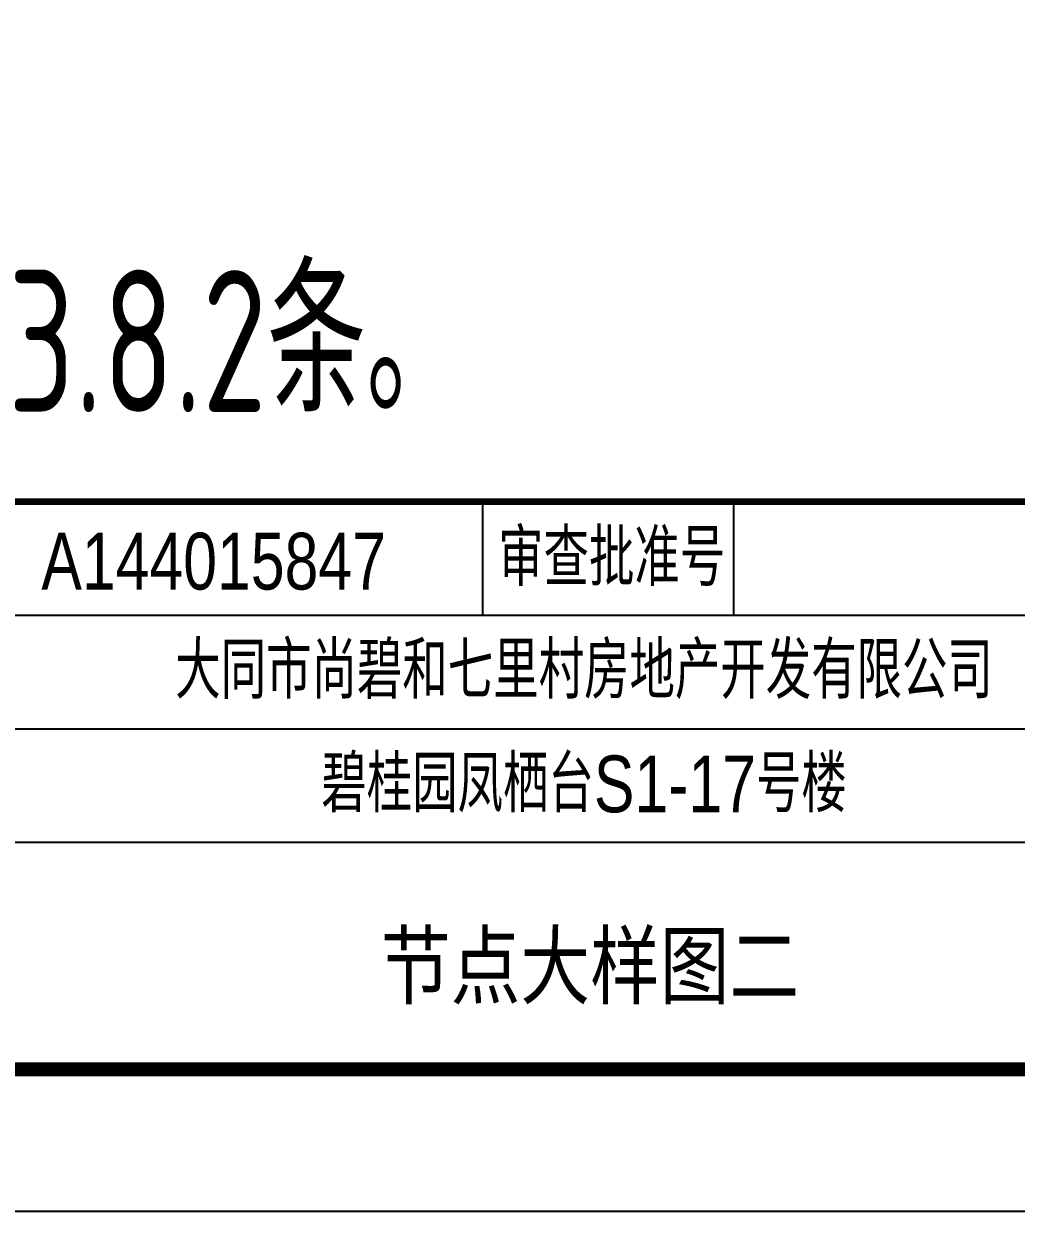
# Model space of a CAD drawing. Extents: x -129922 to 1190196, y -520662 to 139923.
# Drawn here: x 59917 to 61315, y -324562 to -322888 of the extents above; entities that cross this region are included whole.
import ezdxf
from ezdxf.enums import TextEntityAlignment as Align

# ---------------------------------------------------------------- set-up
doc = ezdxf.new("R2010")
doc.units = 0
doc.header["$LTSCALE"] = 1000
doc.header["$MEASUREMENT"] = 0
doc.layers.add('S-通用-TEXT', color=7, linetype='Continuous', lineweight=20)
doc.layers.add('Y-云图图框', color=7, linetype='Continuous')
doc.styles.add('_YT_Name', font='', dxfattribs={"width": 0.8})
doc.styles.add('_YT_Sign_Text', font='ros.shx', dxfattribs={"width": 0.8, "bigfont": 'hztxt.shx'})
doc.styles.get("Standard").update_dxf_attribs({"font": 'gbenor.shx', "bigfont": 'gbcbig.shx'})
doc.styles.add('TSSD_Rein', font='tssdeng.shx', dxfattribs={"width": 0.7, "bigfont": 'hztxt.shx'})
doc.styles.get('_YT_Name').set_extended_font_data('SimHei')

# ---------------------------------------------------------------- blocks, each defined once
blk = doc.blocks.new('ECMCTK_A1_竖_单行图名--0')
for p, q in [((480.801, 50.001), (480.801, 42)), ((498.481, 50.001), (498.481, 42)), ((428, 42), (566, 42)), ((326, 34), (566, 34)), ((326, 26), (566, 26))]:
    blk.add_line(p, q)
at = {"color": 4}
blk.add_lwpolyline([(0, 0), (594, 0), (594, 841), (0, 841)], close=True, dxfattribs=at)
for points, const_width in [([(10, 10), (584, 10), (584, 816), (10, 816)], 1), ([(326, 10), (584, 10), (584, 50), (326, 50)], 0.45)]:
    blk.add_lwpolyline(points, close=True, dxfattribs=dict(const_width=const_width))
at = {"const_width": 0.45}
blk.add_lwpolyline([(326, 10), (326, 50.01), (566, 50.01)], dxfattribs=at)
at = {"style": '_YT_Sign_Text', "width": 0.8}
blk.add_text('审查批准号', height=4, dxfattribs=at).set_placement((481.905, 44.059))
at = {"color": 80, "flags": 3}
for tag, height, p in [('YTHQINS', 3, (593.314, 817.5)), ('ECMCKEY', 3, (440.092, 590.571)), ('YTTQINS', 3.75, (595.351, 11.875)), ('YTFRAME', 3, (375.972, 4.922)), ('YTBARCODE_T1', 3, (493.744, 4.57))]:
    blk.add_attdef(tag, text='', height=height, dxfattribs=at).set_placement(p, align=Align.MIDDLE_CENTER)
for tag, height, style, width, p in [('证书编号', 4, '_YT_Sign_Text', 0.8, (461.866, 43.811)), ('审查批准号', 4, '_YT_Sign_Text', 0.8, (514.064, 43.811)), ('工程号', 4, '_YT_Sign_Text', 0.5, (557.076, 44.123)), ('设计单位', 6, '_YT_Name', 0.8, (376.746, 38.601)), ('建设单位', 4, '_YT_Sign_Text', 0.8, (487.96, 36.114)), ('阶段', 4, '_YT_Sign_Text', 0.8, (557.076, 35.814)), ('项目号', 4, '_YT_Sign_Text', 0.5, (575.077, 33.721)), ('项目名称', 4, '_YT_Sign_Text', 0.8, (487.96, 28.114)), ('专业', 4, '_YT_Sign_Text', 0.8, (557.076, 27.31)), ('图纸编号', 4, '_YT_Sign_Text', 0.5, (556.929, 19.362)), ('图纸名称', 4.5, '_YT_Name', 0.8, (488.389, 15.063)), ('版本号', 4, '_YT_Sign_Text', 0.8, (575.077, 13.002)), ('出图比例', 4.2, '_YT_Sign_Text', 0.8, (434.825, 11.782)), ('日期', 4, '_YT_Sign_Text', 0.5, (556.88, 12.129))]:
    blk.add_attdef(tag, text='', height=height, dxfattribs=dict(style=style, width=width)).set_placement(p, align=Align.CENTER)
at = {"style": '_YT_Sign_Text', "width": 0.8, "flags": 3}
for tag, p, height in [('{审定人}', (358.87, 26.451), 6.24), ('{校对人}', (411.349, 26.531), 6.24), ('[审定人]', (343.945, 27.808), 4.104), ('[校对人]', (395.235, 27.824), 4.104), ('{审核人}', (359.98, 18.44), 6.24), ('{设计人}', (411.48, 18.539), 6.24), ('[审核人]', (344.012, 19.756), 4.104), ('[设计人]', (395.473, 20.211), 4.104), ('{项目负责人}', (361.28, 10.719), 6.24), ('{专业负责人}', (411.579, 10.361), 6.24), ('[项目负责人]', (343.778, 12.012), 4.104), ('[专业负责人]', (395.741, 11.768), 4.104)]:
    blk.add_attdef(tag, p, '', height=height, dxfattribs=at)
at = {"color": 80, "flags": 3}
for tag, p in [('YTQRCODE', (304.556, 12.073)), ('YTBZSIT', (10, 10)), ('EXT_TK_LEFT', (10, 10))]:
    blk.add_attdef(tag, p, '', height=3, dxfattribs=at)

msp = doc.modelspace()

# ---------------------------------------------------------------- block references
at = {"layer": 'Y-云图图框'}
ref = msp.add_blockref('ECMCTK_A1_竖_单行图名--0', (50947.3, -324562), dxfattribs=dict(at, xscale=20, yscale=20, zscale=20))
ref.add_attrib('图纸名称', '节点大样图二', dxfattribs={"layer": '0', "height": 90, "style": '_YT_Name', "width": 0.8}).set_placement((60715, -324260.7), align=Align.CENTER)
ref.add_attrib('项目名称', '碧桂园凤栖台S1-17号楼', dxfattribs={"layer": '0', "height": 80, "style": '_YT_Sign_Text', "width": 0.8}).set_placement((60706.5, -323999.7), align=Align.CENTER)
ref.add_attrib('建设单位', '大同市尚碧和七里村房地产开发有限公司', dxfattribs={"layer": '0', "height": 80, "style": '_YT_Sign_Text', "width": 0.8}).set_placement((60706.5, -323839.7), align=Align.CENTER)
ref.add_attrib('证书编号', 'A144015847', dxfattribs={"layer": '0', "height": 80, "style": '_YT_Sign_Text', "width": 0.8}).set_placement((60184.6, -323685.8), align=Align.CENTER)

# ---------------------------------------------------------------- texts
at = {"layer": 'S-通用-TEXT', "style": 'TSSD_Rein', "width": 0.7}
msp.add_text('注：图中H为建筑面层标高。飘板底抗裂钢筋按结构设计总说明第四3.8.2条。 ', height=200, dxfattribs=at).set_placement((55719.4, -323435.6))

doc.saveas('drawing.dxf')
